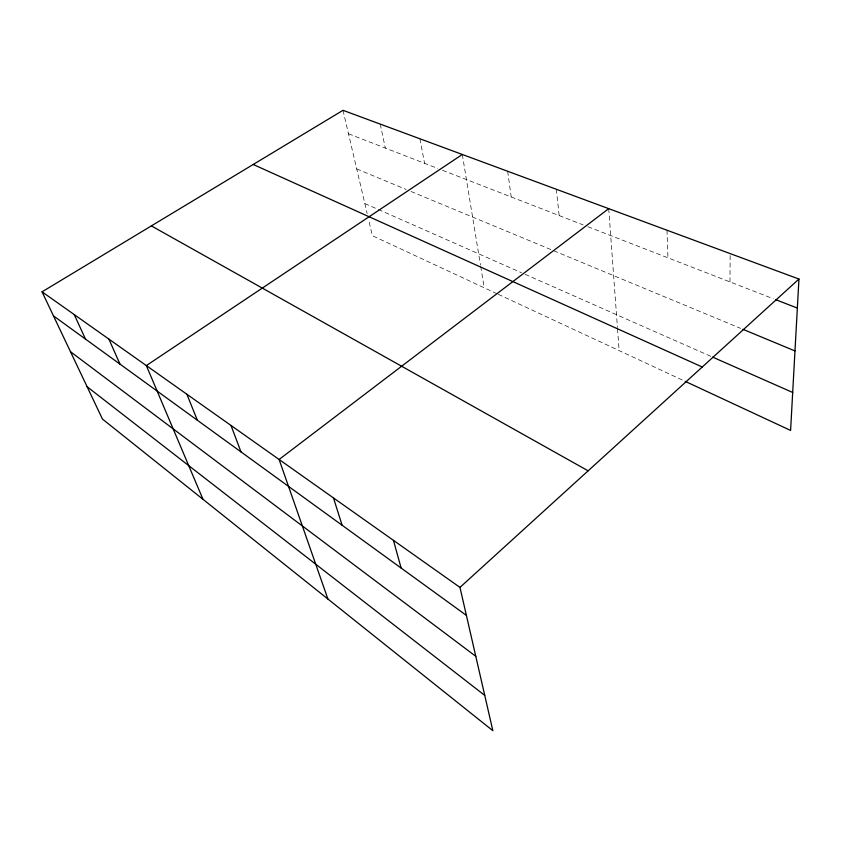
<?xml version="1.0" encoding="UTF-8"?>
<svg xmlns="http://www.w3.org/2000/svg" width="841" height="841" viewBox="0 0 841 841"><rect width="100%" height="100%" fill="white"/><g stroke="black" fill="none" stroke-linecap="round" stroke-linejoin="round"><path stroke-width="0.63" stroke-dasharray="4.21 3.15" d="M729.967 281.903L730.167 253.604M348.489 133.772L437.73 168.431M442.513 170.281L583.118 224.883M587.912 226.744L773.278 298.723M356.721 168.925L406.224 189.488M411.049 191.485L740.543 328.337M364.826 203.543L521.567 272.757M525.089 274.313L711.433 356.595M497.084 293.782L372.353 235.701L368.589 219.627M498.25 294.318L683.964 380.794M343.002 110.318L367.139 213.446M380.237 124.1L385.336 148.079M419.922 138.786L424.568 163.322M462.308 154.471L480.495 265.136M480.705 266.387L484.227 287.79M507.67 171.259L511.191 196.952M556.353 189.278L559.149 215.58M608.716 208.652L617.431 327.506M617.525 328.789L619.123 350.602M666.976 230.213L667.954 257.83"/><path stroke-width="1.26" d="M42.05 291.827L459.974 587.396L492.847 730.682L102.465 419.07L42.05 291.827L343.002 110.318L798.95 279.054L790.593 430.434L685.152 381.341M459.974 587.396L798.95 279.054M608.716 208.652L279.107 459.48L327.906 599.023M462.308 154.471L146.345 365.583L202.986 499.312M775.686 299.659L797.352 308.069M742.96 329.336L794.987 350.939M712.632 357.12L792.695 392.474M253.204 164.479L702.256 367.012M151.359 225.893L588.132 470.823M53.467 315.869L466.408 615.402M70.476 351.696L475.785 656.306M87.107 386.734L484.752 695.402M74.239 314.587L85.509 339.112M108.909 339.102L119.969 364.111M186.912 394.271L197.351 420.237M231.002 425.462L240.989 451.89M333.467 497.925L342.108 525.236M393.451 540.342L401.115 568.043"/></g></svg>
